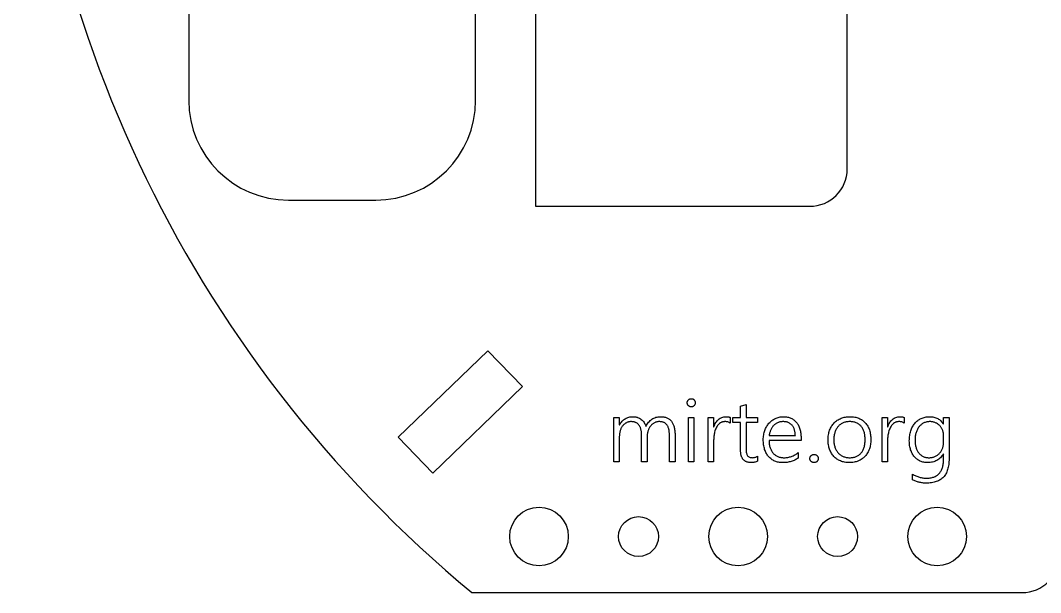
# Model space of a CAD drawing. Header units: millimetres. Extents: x 0 to 333, y 0 to 392.
# Drawn here: x 8.1 to 89.9, y 78.3 to 124.2 of the extents above; entities that cross this region are included whole.
import ezdxf

# ---------------------------------------------------------------- set-up
doc = ezdxf.new("R2010")
doc.units = ezdxf.units.MM

msp = doc.modelspace()

# ---------------------------------------------------------------- linework, layer by layer
at = {"color": 7, "linetype": 'Continuous', "lineweight": 25}
for p, q in [((49.417, 201.276), (49.417, 109.276)), ((74.417, 112.276), (74.417, 198.276)), ((21.617, 192.776), (21.617, 117.776)), ((44.617, 117.776), (44.617, 192.776)), ((29.617, 109.776), (36.617, 109.776)), ((49.417, 109.276), (71.417, 109.276)), ((45.602, 97.684), (38.409, 90.737)), ((48.381, 94.806), (45.602, 97.684)), ((41.187, 87.86), (48.381, 94.806)), ((65.868, 93.231), (66.312, 93.378)), ((66.312, 93.378), (66.312, 92.326)), ((65.868, 92.326), (65.868, 93.231)), ((55.701, 92.326), (56.145, 92.326)), ((55.701, 88.773), (55.701, 92.326)), ((56.145, 92.326), (56.145, 91.734)), ((56.145, 91.734), (56.159, 91.734)), ((61.688, 92.326), (62.132, 92.326)), ((61.688, 88.773), (61.688, 92.326)), ((62.132, 92.326), (62.132, 88.773)), ((63.267, 92.326), (63.708, 92.326)), ((63.267, 88.773), (63.267, 92.326)), ((63.708, 92.326), (63.708, 91.566)), ((65.029, 92.337), (65.029, 91.883)), ((65.243, 92.326), (65.868, 92.326)), ((65.243, 91.931), (65.243, 92.326)), ((65.868, 91.931), (65.243, 91.931)), ((65.868, 89.695), (65.868, 91.931)), ((66.312, 92.326), (67.228, 92.326)), ((66.312, 91.931), (66.312, 89.775)), ((67.228, 91.931), (66.312, 91.931)), ((67.228, 92.326), (67.228, 91.931)), ((77.214, 92.326), (77.655, 92.326)), ((77.214, 88.773), (77.214, 92.326)), ((77.655, 92.326), (77.655, 91.566)), ((78.976, 92.337), (78.976, 91.883)), ((82.126, 91.787), (82.139, 91.787)), ((82.139, 91.787), (82.139, 92.326)), ((82.139, 92.326), (82.583, 92.326)), ((82.583, 92.326), (82.583, 89.021)), ((57.935, 88.773), (57.935, 90.889)), ((58.379, 90.809), (58.379, 88.773)), ((60.167, 88.773), (60.167, 90.844)), ((60.611, 90.955), (60.611, 88.773)), ((63.708, 91.566), (63.721, 91.566)), ((68.16, 90.878), (70.259, 90.878)), ((77.655, 91.566), (77.669, 91.566)), ((82.139, 90.323), (82.139, 90.926)), ((38.409, 90.737), (41.187, 87.86)), ((56.145, 90.793), (56.145, 88.773)), ((63.708, 90.518), (63.708, 88.773)), ((70.717, 90.484), (68.15, 90.484)), ((70.717, 90.702), (70.717, 90.484)), ((77.655, 90.518), (77.655, 88.773)), ((67.228, 89.227), (67.228, 88.825)), ((70.495, 89.51), (70.495, 89.072)), ((82.139, 89.401), (82.126, 89.401)), ((82.139, 88.964), (82.139, 89.401)), ((56.145, 88.773), (55.701, 88.773)), ((58.379, 88.773), (57.935, 88.773)), ((60.611, 88.773), (60.167, 88.773)), ((62.132, 88.773), (61.688, 88.773)), ((63.708, 88.773), (63.267, 88.773)), ((77.655, 88.773), (77.214, 88.773)), ((79.645, 87.328), (79.645, 87.786)), ((44.316, 78.276), (88.425, 78.276))]:
    msp.add_line(p, q, dxfattribs=at)
for centre, radius in [((49.705, 82.776), 2.35), ((65.665, 82.776), 2.35), ((81.625, 82.776), 2.35), ((57.685, 82.776), 1.6), ((73.645, 82.776), 1.6)]:
    msp.add_circle(centre, radius, dxfattribs=at)
for centre, radius, start, end in [((108.12, 155.276), 100, 129.64611, 230.35389), ((29.617, 117.776), 8, 180, 270), ((36.617, 117.776), 8, 270, 0), ((71.417, 112.276), 3, 270, 0), ((88.425, 81.276), 3, 270, 0)]:
    msp.add_arc(centre, radius, start, end, dxfattribs=at)
for points, knots in [([(61.59, 93.514), (61.591, 93.537), (61.594, 93.581), (61.612, 93.643), (61.641, 93.7), (61.683, 93.748), (61.732, 93.787), (61.785, 93.819), (61.845, 93.835), (61.886, 93.837), (61.907, 93.839)], [0, 0, 0, 0, 0.134945, 0.259969, 0.383828, 0.509497, 0.635431, 0.756667, 0.877217, 1, 1, 1, 1]), ([(61.907, 93.181), (61.886, 93.182), (61.845, 93.185), (61.786, 93.203), (61.731, 93.232), (61.682, 93.273), (61.641, 93.323), (61.612, 93.381), (61.594, 93.446), (61.592, 93.491), (61.59, 93.514)], [0, 0, 0, 0, 0.1211196, 0.2405959, 0.3592249, 0.4847288, 0.6117824, 0.73575, 0.8648824, 1, 1, 1, 1]), ([(61.907, 93.839), (61.928, 93.838), (61.971, 93.835), (62.032, 93.817), (62.087, 93.788), (62.135, 93.749), (62.175, 93.702), (62.205, 93.645), (62.226, 93.582), (62.228, 93.537), (62.229, 93.514)], [0, 0, 0, 0, 0.125729, 0.249664, 0.370654, 0.489812, 0.61154, 0.735261, 0.864222, 1, 1, 1, 1]), ([(62.229, 93.514), (62.228, 93.492), (62.225, 93.447), (62.206, 93.383), (62.178, 93.325), (62.137, 93.275), (62.088, 93.235), (62.033, 93.204), (61.972, 93.184), (61.929, 93.182), (61.907, 93.181)], [0, 0, 0, 0, 0.13022, 0.259011, 0.383912, 0.507289, 0.629126, 0.750618, 0.871766, 1, 1, 1, 1]), ([(57.079, 91.997), (57.046, 91.996), (56.982, 91.994), (56.887, 91.977), (56.796, 91.949), (56.71, 91.91), (56.627, 91.861), (56.55, 91.805), (56.478, 91.738), (56.412, 91.663), (56.352, 91.58), (56.299, 91.488), (56.253, 91.389), (56.214, 91.282), (56.184, 91.168), (56.161, 91.049), (56.147, 90.923), (56.146, 90.837), (56.145, 90.793)], [0, 0, 0, 0, 0.057612, 0.113567, 0.169312, 0.225146, 0.281337, 0.337661, 0.394656, 0.45385, 0.514183, 0.575779, 0.640536, 0.707591, 0.776641, 0.848143, 0.922445, 1, 1, 1, 1]), ([(56.159, 91.734), (56.19, 91.786), (56.252, 91.888), (56.363, 92.022), (56.485, 92.136), (56.618, 92.23), (56.761, 92.303), (56.915, 92.354), (57.08, 92.386), (57.194, 92.39), (57.252, 92.391)], [0, 0, 0, 0, 0.136226, 0.265019, 0.388417, 0.508108, 0.626472, 0.745967, 0.869737, 1, 1, 1, 1]), ([(57.935, 90.889), (57.934, 90.934), (57.934, 91.02), (57.923, 91.146), (57.907, 91.263), (57.883, 91.371), (57.854, 91.472), (57.817, 91.563), (57.774, 91.646), (57.723, 91.721), (57.665, 91.785), (57.601, 91.842), (57.531, 91.891), (57.453, 91.93), (57.369, 91.96), (57.278, 91.981), (57.18, 91.995), (57.113, 91.996), (57.079, 91.997)], [0, 0, 0, 0, 0.084235, 0.162926, 0.236292, 0.30602, 0.370488, 0.432204, 0.490289, 0.546276, 0.600462, 0.652834, 0.706503, 0.760552, 0.815859, 0.874018, 0.935021, 1, 1, 1, 1]), ([(57.252, 92.391), (57.283, 92.391), (57.344, 92.39), (57.434, 92.378), (57.522, 92.361), (57.633, 92.326), (57.765, 92.272), (57.906, 92.178), (58.03, 92.065), (58.135, 91.933), (58.221, 91.784), (58.257, 91.674), (58.275, 91.619)], [0, 0, 0, 0, 0.0671931, 0.1326272, 0.1973081, 0.261275, 0.3862944, 0.5075726, 0.6279869, 0.7501137, 0.8744118, 1, 1, 1, 1]), ([(58.275, 91.619), (58.307, 91.68), (58.369, 91.797), (58.487, 91.952), (58.615, 92.087), (58.759, 92.197), (58.915, 92.284), (59.082, 92.347), (59.258, 92.385), (59.379, 92.389), (59.441, 92.391)], [0, 0, 0, 0, 0.138276, 0.268465, 0.393387, 0.515379, 0.635547, 0.754386, 0.875235, 1, 1, 1, 1]), ([(59.33, 91.997), (59.298, 91.995), (59.234, 91.993), (59.14, 91.976), (59.049, 91.947), (58.961, 91.907), (58.877, 91.857), (58.798, 91.799), (58.724, 91.731), (58.657, 91.655), (58.595, 91.571), (58.541, 91.48), (58.493, 91.381), (58.452, 91.277), (58.419, 91.167), (58.396, 91.052), (58.382, 90.932), (58.38, 90.851), (58.379, 90.809)], [0, 0, 0, 0, 0.056822, 0.113158, 0.169464, 0.22704, 0.284448, 0.342861, 0.401553, 0.46201, 0.523472, 0.58663, 0.650987, 0.71779, 0.785885, 0.855599, 0.92677, 1, 1, 1, 1]), ([(60.167, 90.844), (60.166, 90.895), (60.165, 90.993), (60.156, 91.133), (60.141, 91.26), (60.119, 91.376), (60.092, 91.481), (60.058, 91.576), (60.017, 91.661), (59.969, 91.736), (59.913, 91.8), (59.852, 91.856), (59.782, 91.901), (59.706, 91.937), (59.622, 91.964), (59.532, 91.983), (59.433, 91.994), (59.365, 91.996), (59.33, 91.997)], [0, 0, 0, 0, 0.0926063, 0.1778726, 0.2560112, 0.3272982, 0.393306, 0.4538623, 0.5109386, 0.5647284, 0.6157552, 0.6662539, 0.7155327, 0.7667432, 0.8193672, 0.8756876, 0.9355157, 1, 1, 1, 1]), ([(59.441, 92.391), (59.488, 92.391), (59.58, 92.389), (59.713, 92.371), (59.837, 92.344), (59.952, 92.305), (60.058, 92.254), (60.155, 92.192), (60.243, 92.119), (60.321, 92.034), (60.389, 91.937), (60.449, 91.83), (60.5, 91.711), (60.54, 91.582), (60.572, 91.441), (60.594, 91.289), (60.609, 91.126), (60.61, 91.013), (60.611, 90.955)], [0, 0, 0, 0, 0.066998, 0.130127, 0.189804, 0.246727, 0.30163, 0.355327, 0.409061, 0.463306, 0.518635, 0.57641, 0.636613, 0.700752, 0.768428, 0.841024, 0.917982, 1, 1, 1, 1]), ([(64.627, 91.997), (64.598, 91.996), (64.543, 91.994), (64.461, 91.982), (64.385, 91.96), (64.292, 91.921), (64.184, 91.853), (64.073, 91.748), (63.978, 91.622), (63.9, 91.48), (63.837, 91.326), (63.787, 91.165), (63.75, 91), (63.725, 90.835), (63.712, 90.674), (63.709, 90.569), (63.708, 90.518)], [0, 0, 0, 0, 0.0442205, 0.0867433, 0.1271665, 0.1669967, 0.2442204, 0.3229098, 0.4037998, 0.4878962, 0.5742701, 0.6617938, 0.7490679, 0.8362983, 0.9206636, 1, 1, 1, 1]), ([(63.721, 91.566), (63.744, 91.628), (63.787, 91.748), (63.873, 91.914), (63.976, 92.057), (64.094, 92.177), (64.226, 92.272), (64.37, 92.34), (64.523, 92.385), (64.629, 92.389), (64.682, 92.391)], [0, 0, 0, 0, 0.144978, 0.281545, 0.410339, 0.532713, 0.650786, 0.76639, 0.882451, 1, 1, 1, 1]), ([(65.029, 91.883), (65.002, 91.901), (64.946, 91.937), (64.849, 91.971), (64.742, 91.993), (64.666, 91.996), (64.627, 91.997)], [0, 0, 0, 0, 0.229185, 0.466634, 0.723493, 1, 1, 1, 1]), ([(64.682, 92.391), (64.716, 92.391), (64.781, 92.39), (64.872, 92.379), (64.955, 92.364), (65.005, 92.346), (65.029, 92.337)], [0, 0, 0, 0, 0.288626, 0.546714, 0.7816, 1, 1, 1, 1]), ([(67.688, 90.552), (67.689, 90.617), (67.691, 90.745), (67.717, 90.932), (67.753, 91.113), (67.807, 91.284), (67.874, 91.446), (67.951, 91.599), (68.041, 91.74), (68.143, 91.869), (68.256, 91.985), (68.379, 92.089), (68.513, 92.178), (68.655, 92.254), (68.806, 92.317), (68.965, 92.359), (69.131, 92.388), (69.244, 92.39), (69.301, 92.391)], [0, 0, 0, 0, 0.0712, 0.140262, 0.207153, 0.273, 0.337318, 0.399951, 0.46073, 0.520759, 0.580127, 0.638643, 0.697219, 0.756169, 0.815942, 0.876034, 0.937059, 1, 1, 1, 1]), ([(69.291, 91.997), (69.254, 91.996), (69.181, 91.994), (69.074, 91.979), (68.971, 91.956), (68.872, 91.921), (68.778, 91.879), (68.691, 91.828), (68.609, 91.767), (68.533, 91.7), (68.464, 91.623), (68.399, 91.539), (68.344, 91.445), (68.292, 91.346), (68.248, 91.238), (68.211, 91.124), (68.181, 91.004), (68.167, 90.921), (68.16, 90.878)], [0, 0, 0, 0, 0.0634584, 0.12447, 0.1846973, 0.2442806, 0.3028638, 0.360746, 0.41827, 0.4764697, 0.5350618, 0.5954006, 0.6573091, 0.7213618, 0.7874164, 0.8559085, 0.9266596, 1, 1, 1, 1]), ([(70.259, 90.878), (70.258, 90.922), (70.255, 91.005), (70.24, 91.128), (70.219, 91.242), (70.191, 91.35), (70.153, 91.449), (70.109, 91.542), (70.056, 91.627), (69.997, 91.705), (69.93, 91.773), (69.857, 91.834), (69.778, 91.884), (69.693, 91.926), (69.601, 91.958), (69.503, 91.98), (69.399, 91.995), (69.328, 91.996), (69.291, 91.997)], [0, 0, 0, 0, 0.0775384, 0.1505802, 0.2206249, 0.2868288, 0.3498515, 0.4111633, 0.4705212, 0.5287999, 0.5861803, 0.6420594, 0.6981612, 0.7542428, 0.8121736, 0.8721143, 0.9341825, 1, 1, 1, 1]), ([(69.301, 92.391), (69.357, 92.39), (69.465, 92.388), (69.623, 92.365), (69.77, 92.328), (69.907, 92.276), (70.035, 92.211), (70.152, 92.133), (70.258, 92.042), (70.353, 91.938), (70.438, 91.823), (70.511, 91.695), (70.573, 91.554), (70.626, 91.403), (70.667, 91.242), (70.695, 91.07), (70.713, 90.889), (70.715, 90.765), (70.717, 90.702)], [0, 0, 0, 0, 0.066762, 0.130404, 0.190719, 0.249221, 0.306119, 0.362188, 0.417966, 0.473913, 0.531064, 0.589538, 0.650908, 0.714971, 0.781677, 0.850989, 0.92379, 1, 1, 1, 1]), ([(72.886, 90.519), (72.887, 90.59), (72.891, 90.729), (72.913, 90.932), (72.952, 91.124), (73.007, 91.304), (73.075, 91.472), (73.159, 91.626), (73.253, 91.769), (73.363, 91.897), (73.485, 92.012), (73.619, 92.112), (73.766, 92.196), (73.923, 92.267), (74.091, 92.323), (74.27, 92.363), (74.458, 92.387), (74.586, 92.39), (74.652, 92.391)], [0, 0, 0, 0, 0.073506, 0.143506, 0.210545, 0.274777, 0.337011, 0.39721, 0.455486, 0.513093, 0.570302, 0.62758, 0.685179, 0.744449, 0.805086, 0.867711, 0.932493, 1, 1, 1, 1]), ([(74.624, 91.997), (74.576, 91.996), (74.483, 91.993), (74.347, 91.974), (74.217, 91.944), (74.096, 91.9), (73.981, 91.846), (73.876, 91.779), (73.778, 91.701), (73.69, 91.611), (73.61, 91.511), (73.541, 91.4), (73.481, 91.278), (73.431, 91.147), (73.392, 91.005), (73.363, 90.854), (73.347, 90.693), (73.344, 90.583), (73.343, 90.527)], [0, 0, 0, 0, 0.064892, 0.126567, 0.186979, 0.245398, 0.302349, 0.359157, 0.415245, 0.472303, 0.530067, 0.58895, 0.650277, 0.714203, 0.780515, 0.850311, 0.92299, 1, 1, 1, 1]), ([(75.855, 90.547), (75.854, 90.604), (75.852, 90.715), (75.838, 90.876), (75.812, 91.026), (75.778, 91.166), (75.734, 91.297), (75.678, 91.416), (75.613, 91.526), (75.538, 91.625), (75.453, 91.712), (75.36, 91.789), (75.258, 91.853), (75.148, 91.906), (75.029, 91.947), (74.901, 91.975), (74.766, 91.993), (74.672, 91.996), (74.624, 91.997)], [0, 0, 0, 0, 0.078881, 0.153274, 0.223629, 0.290213, 0.353448, 0.414222, 0.472382, 0.529664, 0.585761, 0.641103, 0.696183, 0.752482, 0.810314, 0.870229, 0.933443, 1, 1, 1, 1]), ([(74.652, 92.391), (74.714, 92.39), (74.837, 92.386), (75.016, 92.365), (75.185, 92.323), (75.344, 92.27), (75.494, 92.199), (75.632, 92.116), (75.758, 92.018), (75.871, 91.905), (75.974, 91.78), (76.062, 91.641), (76.138, 91.489), (76.202, 91.325), (76.253, 91.149), (76.287, 90.96), (76.309, 90.76), (76.312, 90.623), (76.313, 90.552)], [0, 0, 0, 0, 0.066746, 0.131004, 0.192409, 0.252427, 0.311104, 0.368158, 0.42481, 0.481547, 0.538827, 0.597163, 0.65746, 0.719987, 0.78516, 0.853355, 0.924848, 1, 1, 1, 1]), ([(78.574, 91.997), (78.546, 91.996), (78.49, 91.994), (78.409, 91.982), (78.333, 91.96), (78.239, 91.921), (78.132, 91.853), (78.02, 91.748), (77.926, 91.622), (77.847, 91.48), (77.784, 91.326), (77.734, 91.165), (77.698, 91), (77.672, 90.835), (77.659, 90.674), (77.657, 90.569), (77.655, 90.518)], [0, 0, 0, 0, 0.0442205, 0.0867433, 0.1271665, 0.1669967, 0.2442204, 0.3229098, 0.4037998, 0.4878962, 0.5742701, 0.6617938, 0.7490679, 0.8362983, 0.9206636, 1, 1, 1, 1]), ([(77.669, 91.566), (77.691, 91.628), (77.734, 91.748), (77.82, 91.914), (77.923, 92.057), (78.041, 92.177), (78.173, 92.272), (78.317, 92.34), (78.47, 92.385), (78.576, 92.389), (78.63, 92.391)], [0, 0, 0, 0, 0.144978, 0.281545, 0.410339, 0.532713, 0.650786, 0.76639, 0.882451, 1, 1, 1, 1]), ([(78.976, 91.883), (78.949, 91.901), (78.894, 91.937), (78.796, 91.971), (78.689, 91.993), (78.613, 91.996), (78.574, 91.997)], [0, 0, 0, 0, 0.229185, 0.466634, 0.723493, 1, 1, 1, 1]), ([(78.63, 92.391), (78.664, 92.391), (78.728, 92.39), (78.819, 92.379), (78.902, 92.364), (78.952, 92.346), (78.976, 92.337)], [0, 0, 0, 0, 0.288626, 0.546714, 0.7816, 1, 1, 1, 1]), ([(79.399, 90.46), (79.4, 90.531), (79.402, 90.669), (79.425, 90.871), (79.459, 91.064), (79.51, 91.247), (79.573, 91.419), (79.648, 91.578), (79.736, 91.725), (79.836, 91.859), (79.947, 91.98), (80.071, 92.086), (80.205, 92.178), (80.35, 92.255), (80.505, 92.317), (80.671, 92.36), (80.845, 92.388), (80.965, 92.39), (81.026, 92.391)], [0, 0, 0, 0, 0.074586, 0.145915, 0.214692, 0.281498, 0.345959, 0.407628, 0.467514, 0.526208, 0.583825, 0.64105, 0.697556, 0.755347, 0.814143, 0.873651, 0.935524, 1, 1, 1, 1]), ([(81.067, 91.997), (81.022, 91.996), (80.933, 91.994), (80.804, 91.972), (80.681, 91.94), (80.565, 91.893), (80.456, 91.836), (80.358, 91.765), (80.265, 91.684), (80.182, 91.593), (80.107, 91.49), (80.043, 91.377), (79.986, 91.253), (79.939, 91.12), (79.902, 90.976), (79.876, 90.824), (79.859, 90.663), (79.857, 90.553), (79.856, 90.497)], [0, 0, 0, 0, 0.062596, 0.122564, 0.18094, 0.238119, 0.294492, 0.350222, 0.406284, 0.463292, 0.521282, 0.580922, 0.643455, 0.708781, 0.776801, 0.847985, 0.922273, 1, 1, 1, 1]), ([(81.026, 92.391), (81.087, 92.39), (81.205, 92.387), (81.375, 92.357), (81.533, 92.31), (81.679, 92.244), (81.811, 92.158), (81.93, 92.053), (82.038, 91.929), (82.096, 91.835), (82.126, 91.787)], [0, 0, 0, 0, 0.137947, 0.267444, 0.391798, 0.511614, 0.629703, 0.748835, 0.871336, 1, 1, 1, 1]), ([(82.139, 90.926), (82.138, 90.961), (82.136, 91.032), (82.122, 91.137), (82.095, 91.239), (82.061, 91.337), (82.018, 91.431), (81.966, 91.52), (81.906, 91.602), (81.838, 91.678), (81.764, 91.747), (81.683, 91.811), (81.593, 91.863), (81.499, 91.911), (81.399, 91.95), (81.293, 91.977), (81.182, 91.994), (81.106, 91.996), (81.067, 91.997)], [0, 0, 0, 0, 0.063453, 0.126197, 0.187834, 0.249899, 0.311533, 0.371631, 0.43185, 0.492279, 0.552216, 0.613043, 0.674289, 0.736974, 0.800243, 0.865134, 0.931068, 1, 1, 1, 1]), ([(69.26, 88.707), (69.202, 88.709), (69.087, 88.712), (68.92, 88.735), (68.761, 88.774), (68.61, 88.827), (68.47, 88.897), (68.34, 88.98), (68.22, 89.078), (68.112, 89.189), (68.015, 89.314), (67.93, 89.453), (67.858, 89.606), (67.795, 89.771), (67.748, 89.949), (67.713, 90.14), (67.692, 90.342), (67.69, 90.481), (67.688, 90.552)], [0, 0, 0, 0, 0.063844, 0.125174, 0.184678, 0.242818, 0.299692, 0.355884, 0.411603, 0.468109, 0.525589, 0.584522, 0.646101, 0.710204, 0.777456, 0.848018, 0.921927, 1, 1, 1, 1]), ([(68.15, 90.484), (68.151, 90.431), (68.153, 90.329), (68.172, 90.18), (68.196, 90.038), (68.234, 89.905), (68.28, 89.781), (68.335, 89.667), (68.399, 89.562), (68.473, 89.467), (68.557, 89.383), (68.647, 89.308), (68.748, 89.246), (68.855, 89.193), (68.971, 89.152), (69.095, 89.123), (69.226, 89.106), (69.315, 89.103), (69.361, 89.102)], [0, 0, 0, 0, 0.075779, 0.14754, 0.216949, 0.283232, 0.346659, 0.40775, 0.466402, 0.524219, 0.580562, 0.636834, 0.693544, 0.75087, 0.810194, 0.870697, 0.93411, 1, 1, 1, 1]), ([(74.589, 88.707), (74.524, 88.709), (74.399, 88.712), (74.215, 88.737), (74.042, 88.776), (73.879, 88.835), (73.727, 88.907), (73.586, 88.992), (73.459, 89.093), (73.34, 89.205), (73.235, 89.331), (73.144, 89.469), (73.066, 89.62), (73, 89.78), (72.948, 89.951), (72.913, 90.133), (72.889, 90.323), (72.887, 90.452), (72.886, 90.519)], [0, 0, 0, 0, 0.068986, 0.134471, 0.1977, 0.259156, 0.318847, 0.377259, 0.434976, 0.4928, 0.5511, 0.610075, 0.670094, 0.731912, 0.795471, 0.861259, 0.929197, 1, 1, 1, 1]), ([(73.343, 90.527), (73.344, 90.474), (73.347, 90.37), (73.363, 90.218), (73.392, 90.075), (73.431, 89.939), (73.482, 89.813), (73.539, 89.695), (73.61, 89.588), (73.686, 89.488), (73.774, 89.4), (73.87, 89.322), (73.976, 89.255), (74.089, 89.199), (74.211, 89.156), (74.34, 89.124), (74.476, 89.105), (74.569, 89.103), (74.617, 89.102)], [0, 0, 0, 0, 0.074012, 0.144091, 0.212213, 0.277295, 0.340469, 0.401283, 0.460311, 0.518438, 0.576132, 0.633138, 0.690848, 0.749316, 0.809079, 0.870528, 0.934093, 1, 1, 1, 1]), ([(76.313, 90.552), (76.312, 90.485), (76.309, 90.353), (76.286, 90.161), (76.249, 89.977), (76.196, 89.803), (76.131, 89.639), (76.051, 89.487), (75.96, 89.346), (75.855, 89.218), (75.737, 89.102), (75.606, 89.001), (75.465, 88.911), (75.31, 88.838), (75.145, 88.778), (74.969, 88.738), (74.783, 88.711), (74.654, 88.709), (74.589, 88.707)], [0, 0, 0, 0, 0.070811, 0.138792, 0.20436, 0.268095, 0.329978, 0.389892, 0.448574, 0.506824, 0.564524, 0.622156, 0.680558, 0.740631, 0.801955, 0.865009, 0.930979, 1, 1, 1, 1]), ([(74.617, 89.102), (74.665, 89.103), (74.759, 89.105), (74.896, 89.124), (75.024, 89.154), (75.144, 89.196), (75.254, 89.251), (75.357, 89.316), (75.45, 89.393), (75.535, 89.48), (75.61, 89.578), (75.675, 89.688), (75.731, 89.807), (75.776, 89.937), (75.811, 90.076), (75.837, 90.225), (75.853, 90.383), (75.854, 90.492), (75.855, 90.547)], [0, 0, 0, 0, 0.067133, 0.130504, 0.191081, 0.249606, 0.306406, 0.362226, 0.417651, 0.473833, 0.530824, 0.589072, 0.649938, 0.712975, 0.779776, 0.8493, 0.922902, 1, 1, 1, 1]), ([(80.877, 88.707), (80.823, 88.709), (80.717, 88.711), (80.562, 88.734), (80.414, 88.772), (80.274, 88.825), (80.142, 88.891), (80.02, 88.973), (79.907, 89.065), (79.805, 89.173), (79.713, 89.293), (79.632, 89.426), (79.562, 89.571), (79.502, 89.727), (79.457, 89.896), (79.422, 90.074), (79.403, 90.264), (79.4, 90.393), (79.399, 90.46)], [0, 0, 0, 0, 0.062568, 0.122925, 0.181731, 0.239558, 0.296712, 0.353027, 0.409303, 0.466468, 0.524677, 0.584901, 0.646865, 0.711635, 0.778957, 0.849466, 0.922714, 1, 1, 1, 1]), ([(79.856, 90.497), (79.857, 90.445), (79.859, 90.343), (79.875, 90.194), (79.899, 90.053), (79.934, 89.92), (79.978, 89.795), (80.031, 89.68), (80.09, 89.574), (80.159, 89.479), (80.236, 89.393), (80.322, 89.319), (80.414, 89.253), (80.513, 89.199), (80.62, 89.155), (80.733, 89.124), (80.851, 89.105), (80.932, 89.103), (80.974, 89.102)], [0, 0, 0, 0, 0.077821, 0.151905, 0.223077, 0.291836, 0.357546, 0.420053, 0.480095, 0.538747, 0.59599, 0.651829, 0.707626, 0.764187, 0.821106, 0.878956, 0.938519, 1, 1, 1, 1]), ([(80.974, 89.102), (81.017, 89.103), (81.101, 89.105), (81.225, 89.124), (81.342, 89.152), (81.453, 89.194), (81.556, 89.245), (81.653, 89.305), (81.741, 89.374), (81.821, 89.452), (81.893, 89.539), (81.957, 89.633), (82.012, 89.734), (82.058, 89.841), (82.094, 89.955), (82.121, 90.074), (82.136, 90.197), (82.138, 90.281), (82.139, 90.323)], [0, 0, 0, 0, 0.068557, 0.133889, 0.197688, 0.259771, 0.321022, 0.38059, 0.439412, 0.4986, 0.558027, 0.617872, 0.677946, 0.740033, 0.803288, 0.867366, 0.932553, 1, 1, 1, 1]), ([(66.728, 88.707), (66.693, 88.708), (66.626, 88.71), (66.528, 88.721), (66.437, 88.741), (66.352, 88.767), (66.275, 88.802), (66.203, 88.844), (66.139, 88.895), (66.081, 88.953), (66.03, 89.019), (65.987, 89.093), (65.95, 89.175), (65.919, 89.264), (65.895, 89.361), (65.88, 89.466), (65.869, 89.578), (65.868, 89.655), (65.868, 89.695)], [0, 0, 0, 0, 0.069229, 0.134728, 0.196388, 0.255304, 0.311703, 0.366674, 0.420798, 0.475039, 0.530244, 0.586743, 0.646202, 0.709231, 0.774845, 0.845559, 0.920526, 1, 1, 1, 1]), ([(66.312, 89.775), (66.313, 89.72), (66.315, 89.617), (66.337, 89.475), (66.372, 89.356), (66.423, 89.259), (66.496, 89.186), (66.59, 89.137), (66.703, 89.107), (66.785, 89.104), (66.829, 89.102)], [0, 0, 0, 0, 0.168831, 0.315232, 0.439164, 0.546112, 0.645379, 0.750394, 0.866537, 1, 1, 1, 1]), ([(66.829, 89.102), (66.863, 89.104), (66.932, 89.107), (67.034, 89.132), (67.134, 89.171), (67.196, 89.208), (67.228, 89.227)], [0, 0, 0, 0, 0.24341, 0.487654, 0.738168, 1, 1, 1, 1]), ([(69.361, 89.102), (69.41, 89.103), (69.51, 89.105), (69.657, 89.126), (69.803, 89.158), (69.946, 89.202), (70.087, 89.26), (70.226, 89.33), (70.363, 89.414), (70.45, 89.478), (70.495, 89.51)], [0, 0, 0, 0, 0.121555, 0.242384, 0.363305, 0.485174, 0.609141, 0.735003, 0.865436, 1, 1, 1, 1]), ([(71.428, 89.034), (71.429, 89.057), (71.431, 89.1), (71.45, 89.163), (71.48, 89.221), (71.522, 89.271), (71.572, 89.313), (71.63, 89.344), (71.694, 89.362), (71.738, 89.364), (71.761, 89.365)], [0, 0, 0, 0, 0.128151, 0.25058, 0.372647, 0.498077, 0.623508, 0.745575, 0.869894, 1, 1, 1, 1]), ([(71.761, 89.365), (71.784, 89.364), (71.829, 89.362), (71.892, 89.341), (71.949, 89.312), (71.998, 89.272), (72.04, 89.224), (72.071, 89.167), (72.093, 89.103), (72.096, 89.057), (72.097, 89.034)], [0, 0, 0, 0, 0.130102, 0.255529, 0.377593, 0.496246, 0.615918, 0.739861, 0.867753, 1, 1, 1, 1]), ([(82.126, 89.401), (82.091, 89.346), (82.023, 89.238), (81.898, 89.097), (81.761, 88.976), (81.61, 88.877), (81.446, 88.801), (81.268, 88.746), (81.076, 88.714), (80.945, 88.71), (80.877, 88.707)], [0, 0, 0, 0, 0.1302501, 0.2549282, 0.3752273, 0.4938987, 0.613958, 0.7365149, 0.8649278, 1, 1, 1, 1]), ([(67.228, 88.825), (67.189, 88.807), (67.112, 88.771), (66.988, 88.735), (66.86, 88.711), (66.772, 88.708), (66.728, 88.707)], [0, 0, 0, 0, 0.247022, 0.493732, 0.743638, 1, 1, 1, 1]), ([(70.495, 89.072), (70.452, 89.043), (70.365, 88.984), (70.227, 88.911), (70.082, 88.848), (69.931, 88.796), (69.772, 88.756), (69.607, 88.727), (69.436, 88.711), (69.319, 88.709), (69.26, 88.707)], [0, 0, 0, 0, 0.119182, 0.238679, 0.358643, 0.480617, 0.605412, 0.733011, 0.864017, 1, 1, 1, 1]), ([(71.761, 88.707), (71.739, 88.708), (71.695, 88.711), (71.632, 88.729), (71.574, 88.759), (71.523, 88.801), (71.481, 88.851), (71.451, 88.908), (71.431, 88.969), (71.429, 89.012), (71.428, 89.034)], [0, 0, 0, 0, 0.129344, 0.252914, 0.376117, 0.504242, 0.63084, 0.752295, 0.872628, 1, 1, 1, 1]), ([(72.097, 89.034), (72.096, 89.012), (72.093, 88.968), (72.071, 88.906), (72.039, 88.85), (71.998, 88.802), (71.948, 88.762), (71.892, 88.731), (71.828, 88.71), (71.784, 88.708), (71.761, 88.707)], [0, 0, 0, 0, 0.127523, 0.252796, 0.376128, 0.498373, 0.618089, 0.742182, 0.868732, 1, 1, 1, 1]), ([(82.583, 89.021), (82.582, 88.941), (82.579, 88.785), (82.559, 88.56), (82.524, 88.35), (82.475, 88.156), (82.412, 87.978), (82.335, 87.816), (82.242, 87.672), (82.137, 87.541), (82.016, 87.428), (81.88, 87.329), (81.728, 87.247), (81.562, 87.179), (81.38, 87.127), (81.183, 87.089), (80.97, 87.066), (80.824, 87.064), (80.748, 87.063)], [0, 0, 0, 0, 0.077905, 0.151087, 0.219582, 0.284151, 0.344994, 0.402596, 0.457802, 0.511491, 0.564932, 0.618782, 0.674184, 0.732088, 0.793067, 0.857809, 0.926752, 1, 1, 1, 1]), ([(80.748, 87.457), (80.805, 87.458), (80.914, 87.461), (81.072, 87.478), (81.219, 87.508), (81.356, 87.549), (81.481, 87.601), (81.596, 87.666), (81.701, 87.744), (81.794, 87.833), (81.876, 87.934), (81.947, 88.046), (82.007, 88.171), (82.055, 88.307), (82.093, 88.455), (82.12, 88.614), (82.137, 88.785), (82.138, 88.903), (82.139, 88.964)], [0, 0, 0, 0, 0.071741, 0.139038, 0.202824, 0.263119, 0.320522, 0.376317, 0.431312, 0.48573, 0.540418, 0.596813, 0.655078, 0.716331, 0.780903, 0.849252, 0.922156, 1, 1, 1, 1]), ([(79.645, 87.786), (79.693, 87.76), (79.787, 87.709), (79.929, 87.642), (80.07, 87.585), (80.209, 87.539), (80.346, 87.502), (80.482, 87.477), (80.616, 87.46), (80.705, 87.458), (80.748, 87.457)], [0, 0, 0, 0, 0.140287, 0.275026, 0.405424, 0.531119, 0.652596, 0.771263, 0.886853, 1, 1, 1, 1]), ([(80.748, 87.063), (80.7, 87.063), (80.604, 87.065), (80.461, 87.078), (80.32, 87.098), (80.181, 87.128), (80.044, 87.165), (79.908, 87.21), (79.775, 87.265), (79.689, 87.307), (79.645, 87.328)], [0, 0, 0, 0, 0.12663, 0.251877, 0.376168, 0.500125, 0.623819, 0.747876, 0.873906, 1, 1, 1, 1])]:
    msp.add_open_spline(points, degree=3, knots=knots, dxfattribs=at)

doc.saveas('drawing.dxf')
